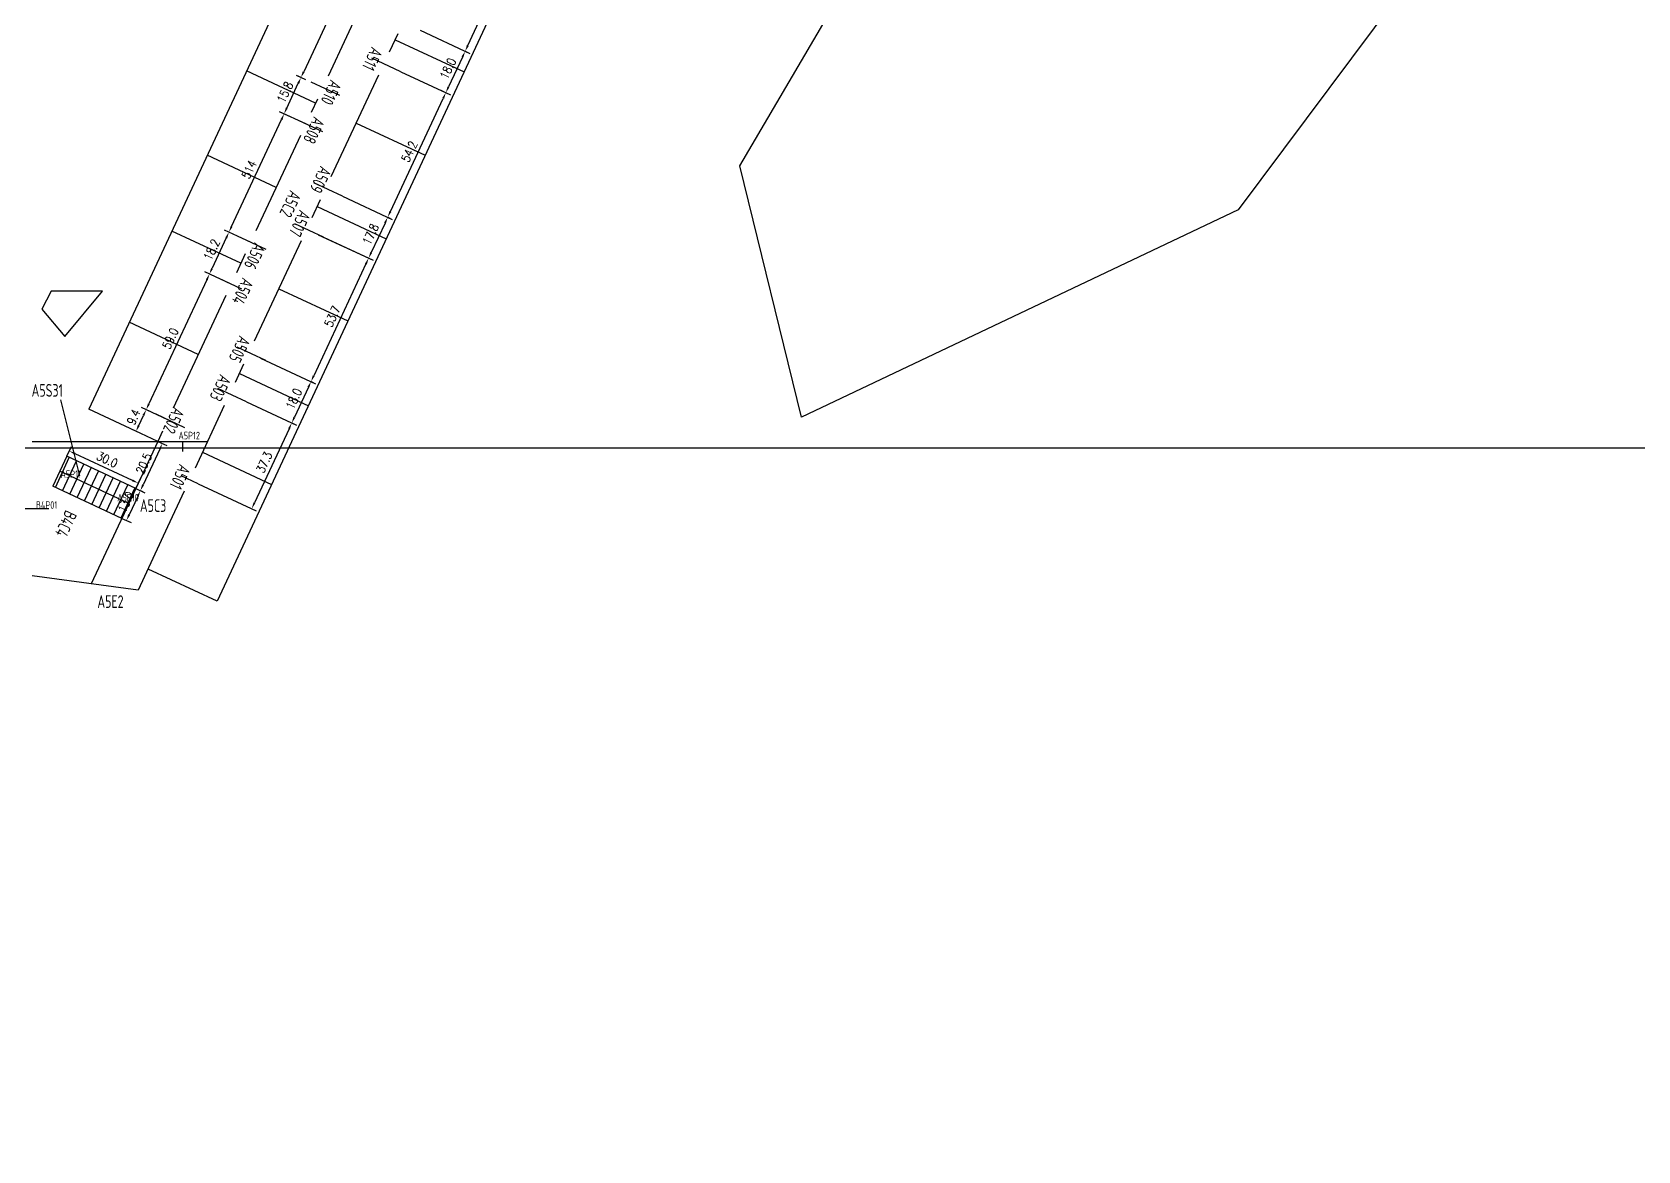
# Model space of a CAD drawing. Header units: millimetres. Extents: x -1254 to 4822, y -4397 to 16.
# Drawn here: x 2853 to 3485, y -1401 to -960 of the extents above; entities that cross this region are included whole.
import ezdxf

# ---------------------------------------------------------------- set-up
doc = ezdxf.new("R2010")
doc.units = ezdxf.units.MM
doc.header["$LTSCALE"] = 10
doc.linetypes.add('CENTER', pattern=[2, 1.25, -0.25, 0.25, -0.25])
for name, color, linetype in [('1轮廓实线层', 7, 'Continuous'), ('2细线层', 6, 'Continuous'), ('3中心线层', 1, 'CENTER'), ('5剖面线层', 2, 'Continuous'), ('6文字层', 5, 'Continuous'), ('7标注层', 6, 'Continuous')]:
    doc.layers.add(name, color=color, linetype=linetype)
doc.layers.add('AM_5', color=3, linetype='Continuous', lineweight=25)
doc.styles.add('PC_TEXTSTYLE', font='gbenor.shx', dxfattribs={"width": 0.8, "bigfont": 'hzfs.shx'})
doc.styles.add('TH_GBDIM', font='romans.shx', dxfattribs={"width": 0.8, "bigfont": 'gbcbig.shx'})
doc.dimstyles.new('单位为厘米', dxfattribs={"dimtxt": 3.5, "dimasz": 2.5, "dimexe": 2, "dimexo": 0, "dimgap": 1.5, "dimtad": 1, "dimdec": 1, "dimzin": 0, "dimdsep": 46, "dimtxsty": 'TH_GBDIM', "dimcen": 2.5, "dimclrd": 1, "dimclre": 1, "dimclrt": 5, "dimadec": 0, "dimazin": 0, "dimtfac": 0.714286, "dimtdec": 1, "dimtmove": 0, "dimatfit": 3, "dimfxl": 1, "dimtzin": 0, "dimlwd": -1, "dimlwe": -1, "dimarcsym": 0})
doc.dimstyles.new('单位为厘米$0', dxfattribs={"dimtxt": 3.5, "dimasz": 2.5, "dimexe": 2, "dimexo": 0, "dimgap": 1.5, "dimtad": 1, "dimdec": 1, "dimzin": 0, "dimdsep": 46, "dimtxsty": 'TH_GBDIM', "dimcen": 2.5, "dimclrd": 1, "dimclre": 1, "dimclrt": 5, "dimadec": 0, "dimazin": 0, "dimtfac": 0.714286, "dimtdec": 1, "dimtmove": 0, "dimatfit": 3, "dimfxl": 1, "dimtzin": 0, "dimlwd": -1, "dimlwe": -1, "dimarcsym": 0})

# ---------------------------------------------------------------- blocks, each defined once
blk = doc.blocks.new('*D440')
at = {"layer": '1轮廓实线层', "color": 1, "transparency": 16777216}
for p, q in [((3046.93, -916.83), (3045.12, -915.99)), ((3024.32, -965.32), (3045.87, -919.1)), ((3005.49, -959.3), (3025.08, -968.43))]:
    blk.add_line(p, q, dxfattribs=at)
for points in [[(3045.49, -918.92), (3046.25, -919.28), (3046.93, -916.83)], [(3023.94, -965.15), (3024.7, -965.5), (3023.26, -967.59)]]:
    blk.add_solid(points, dxfattribs=at)
at = {"layer": 'Defpoints', "color": 0, "transparency": 16777216}
for p in [(3046.93, -916.83), (3046.93, -916.83), (3005.49, -959.3)]:
    blk.add_point(p, dxfattribs=at)
at = {"layer": '1轮廓实线层', "color": 5, "transparency": 16777216, "insert": (3032.15, -940.84), "char_height": 3.5, "attachment_point": 5, "rotation": 65, "style": 'TH_GBDIM'}
blk.add_mtext('56.0', dxfattribs=at)
blk = doc.blocks.new('*D441')
at = {"layer": '1轮廓实线层', "color": 1, "transparency": 16777216}
for p, q in [((3023.26, -967.59), (3025.08, -968.43)), ((3022.21, -969.85), (3016.71, -981.64)), ((2997.89, -975.62), (3017.47, -984.75))]:
    blk.add_line(p, q, dxfattribs=at)
for points in [[(3021.83, -969.68), (3022.58, -970.03), (3023.26, -967.59)], [(3016.33, -981.46), (3017.09, -981.81), (3015.66, -983.9)]]:
    blk.add_solid(points, dxfattribs=at)
at = {"layer": 'Defpoints', "color": 0, "transparency": 16777216}
for p in [(3023.26, -967.59), (2997.89, -975.62), (3015.66, -983.9)]:
    blk.add_point(p, dxfattribs=at)
at = {"layer": '1轮廓实线层', "color": 5, "transparency": 16777216, "insert": (3016.51, -974.37), "char_height": 3.5, "attachment_point": 5, "rotation": 65, "style": 'TH_GBDIM'}
blk.add_mtext('18.0', dxfattribs=at)
blk = doc.blocks.new('*D442')
at = {"layer": '1轮廓实线层', "color": 1, "transparency": 16777216}
for p, q in [((2981.4, -928.98), (2959.63, -975.65)), ((2982.38, -926.68), (2984.27, -927.56)), ((2960.46, -978.8), (2956.76, -977.07))]:
    blk.add_line(p, q, dxfattribs=at)
for points in [[(2981.02, -928.8), (2981.77, -929.15), (2982.45, -926.71)], [(2959.25, -975.48), (2960.01, -975.83), (2958.57, -977.92)]]:
    blk.add_solid(points, dxfattribs=at)
at = {"layer": 'Defpoints', "color": 0, "transparency": 16777216}
for p in [(2982.38, -926.68), (2958.57, -977.92), (2960.46, -978.8)]:
    blk.add_point(p, dxfattribs=at)
at = {"layer": '1轮廓实线层', "color": 5, "transparency": 16777216, "insert": (2967.57, -950.94), "char_height": 3.5, "attachment_point": 5, "rotation": 65, "style": 'TH_GBDIM'}
blk.add_mtext('56.5', dxfattribs=at)
blk = doc.blocks.new('*D443')
at = {"layer": '1轮廓实线层', "color": 1, "transparency": 16777216}
for p, q in [((2952.95, -989.97), (2957.52, -980.18)), ((2958.61, -977.93), (2956.76, -977.07)), ((2953.79, -993.12), (2950.08, -991.39))]:
    blk.add_line(p, q, dxfattribs=at)
for points in [[(2957.14, -980.01), (2957.9, -980.36), (2958.57, -977.92)], [(2952.58, -989.79), (2953.33, -990.15), (2951.9, -992.24)]]:
    blk.add_solid(points, dxfattribs=at)
at = {"layer": 'Defpoints', "color": 0, "transparency": 16777216}
for p in [(2958.57, -977.92), (2958.61, -977.93), (2953.79, -993.12)]:
    blk.add_point(p, dxfattribs=at)
at = {"layer": '1轮廓实线层', "color": 5, "transparency": 16777216, "insert": (2952.29, -983.7), "char_height": 3.5, "attachment_point": 5, "rotation": 65, "style": 'TH_GBDIM'}
blk.add_mtext('15.8', dxfattribs=at)
blk = doc.blocks.new('*D444')
at = {"layer": '1轮廓实线层', "color": 1, "transparency": 16777216}
for p, q in [((2993.81, -1030.76), (3014.6, -986.17)), ((3015.66, -983.9), (3013.84, -983.06)), ((2974.98, -1024.74), (2994.56, -1033.87))]:
    blk.add_line(p, q, dxfattribs=at)
for points in [[(3014.22, -985.99), (3014.98, -986.34), (3015.66, -983.9)], [(2993.43, -1030.58), (2994.18, -1030.93), (2992.75, -1033.02)]]:
    blk.add_solid(points, dxfattribs=at)
at = {"layer": 'Defpoints', "color": 0, "transparency": 16777216}
for p in [(3015.66, -983.9), (3015.66, -983.9), (2974.98, -1024.74)]:
    blk.add_point(p, dxfattribs=at)
at = {"layer": '1轮廓实线层', "color": 5, "transparency": 16777216, "insert": (3001.26, -1007.09), "char_height": 3.5, "attachment_point": 5, "rotation": 65, "style": 'TH_GBDIM'}
blk.add_mtext('54.2', dxfattribs=at)
blk = doc.blocks.new('*D445')
at = {"layer": '1轮廓实线层', "color": 1, "transparency": 16777216}
for p, q in [((2991.69, -1035.29), (2986.28, -1046.89)), ((2992.75, -1033.02), (2994.56, -1033.87)), ((2967.46, -1040.87), (2987.04, -1050))]:
    blk.add_line(p, q, dxfattribs=at)
for points in [[(2991.32, -1035.11), (2992.07, -1035.46), (2992.75, -1033.02)], [(2985.91, -1046.71), (2986.66, -1047.07), (2985.23, -1049.16)]]:
    blk.add_solid(points, dxfattribs=at)
at = {"layer": 'Defpoints', "color": 0, "transparency": 16777216}
for p in [(2992.75, -1033.02), (2967.46, -1040.87), (2985.23, -1049.16)]:
    blk.add_point(p, dxfattribs=at)
at = {"layer": '1轮廓实线层', "color": 5, "transparency": 16777216, "insert": (2986.04, -1039.72), "char_height": 3.5, "attachment_point": 5, "rotation": 65, "style": 'TH_GBDIM'}
blk.add_mtext('17.8', dxfattribs=at)
blk = doc.blocks.new('*D446')
at = {"layer": '1轮廓实线层', "color": 1, "transparency": 16777216}
for p, q in [((2965.38, -1039.9), (2987.04, -1050)), ((2984.17, -1051.42), (2963.59, -1095.56)), ((2942.68, -1088.57), (2964.34, -1098.67))]:
    blk.add_line(p, q, dxfattribs=at)
for points in [[(2983.79, -1051.24), (2984.55, -1051.6), (2985.23, -1049.16)], [(2963.21, -1095.38), (2963.97, -1095.73), (2962.53, -1097.82)]]:
    blk.add_solid(points, dxfattribs=at)
at = {"layer": 'Defpoints', "color": 0, "transparency": 16777216}
for p in [(2965.38, -1039.9), (2942.68, -1088.57), (2962.53, -1097.82)]:
    blk.add_point(p, dxfattribs=at)
at = {"layer": '1轮廓实线层', "color": 5, "transparency": 16777216, "insert": (2970.93, -1072.12), "char_height": 3.5, "attachment_point": 5, "rotation": 65, "style": 'TH_GBDIM'}
blk.add_mtext('53.7', dxfattribs=at)
blk = doc.blocks.new('*D447')
at = {"layer": '1轮廓实线层', "color": 1, "transparency": 16777216}
for p, q in [((2961.48, -1100.09), (2955.98, -1111.87)), ((2962.53, -1097.82), (2964.34, -1098.67)), ((2937.16, -1105.85), (2956.74, -1114.98))]:
    blk.add_line(p, q, dxfattribs=at)
for points in [[(2961.1, -1099.91), (2961.85, -1100.27), (2962.53, -1097.82)], [(2955.6, -1111.7), (2956.36, -1112.05), (2954.93, -1114.14)]]:
    blk.add_solid(points, dxfattribs=at)
at = {"layer": 'Defpoints', "color": 0, "transparency": 16777216}
for p in [(2962.53, -1097.82), (2937.16, -1105.85), (2954.93, -1114.14)]:
    blk.add_point(p, dxfattribs=at)
at = {"layer": '1轮廓实线层', "color": 5, "transparency": 16777216, "insert": (2955.78, -1104.61), "char_height": 3.5, "attachment_point": 5, "rotation": 65, "style": 'TH_GBDIM'}
blk.add_mtext('18.0', dxfattribs=at)
blk = doc.blocks.new('*D448')
at = {"layer": '1轮廓实线层', "color": 1, "transparency": 16777216}
for p, q in [((2894.63, -1115.15), (2896.49, -1111.16)), ((2899.4, -1109.76), (2895.73, -1108.05)), ((2895.42, -1118.28), (2891.76, -1116.57))]:
    blk.add_line(p, q, dxfattribs=at)
for points in [[(2896.11, -1110.99), (2896.87, -1111.34), (2897.54, -1108.9)], [(2894.25, -1114.97), (2895.01, -1115.33), (2893.57, -1117.42)]]:
    blk.add_solid(points, dxfattribs=at)
at = {"layer": 'Defpoints', "color": 0, "transparency": 16777216}
for p in [(2897.54, -1108.9), (2899.4, -1109.76), (2895.42, -1118.28)]:
    blk.add_point(p, dxfattribs=at)
at = {"layer": '1轮廓实线层', "color": 5, "transparency": 16777216, "insert": (2892.61, -1111.78), "char_height": 3.5, "attachment_point": 5, "rotation": 65, "style": 'TH_GBDIM'}
blk.add_mtext('9.4', dxfattribs=at)
blk = doc.blocks.new('*D449')
at = {"layer": '1轮廓实线层', "color": 1, "transparency": 16777216}
for p, q in [((2953.87, -1116.4), (2940.22, -1145.68)), ((2954.93, -1114.14), (2956.74, -1114.98)), ((2918.05, -1138.1), (2940.97, -1148.79))]:
    blk.add_line(p, q, dxfattribs=at)
for points in [[(2953.49, -1116.23), (2954.25, -1116.58), (2954.93, -1114.14)], [(2939.84, -1145.5), (2940.6, -1145.85), (2939.16, -1147.94)]]:
    blk.add_solid(points, dxfattribs=at)
at = {"layer": 'Defpoints', "color": 0, "transparency": 16777216}
for p in [(2954.93, -1114.14), (2918.05, -1138.1), (2939.16, -1147.94)]:
    blk.add_point(p, dxfattribs=at)
at = {"layer": '1轮廓实线层', "color": 5, "transparency": 16777216, "insert": (2944.1, -1129.67), "char_height": 3.5, "attachment_point": 5, "rotation": 65, "style": 'TH_GBDIM'}
blk.add_mtext('37.3', dxfattribs=at)
blk = doc.blocks.new('*D450')
at = {"layer": '1轮廓实线层', "color": 1, "transparency": 16777216}
for p, q in [((2902.88, -1124.51), (2896.33, -1138.56)), ((2902.12, -1121.4), (2905.75, -1123.09)), ((2893.45, -1139.98), (2897.08, -1141.67))]:
    blk.add_line(p, q, dxfattribs=at)
for points in [[(2902.5, -1124.34), (2903.25, -1124.69), (2903.93, -1122.25)], [(2895.95, -1138.38), (2896.7, -1138.74), (2895.27, -1140.83)]]:
    blk.add_solid(points, dxfattribs=at)
at = {"layer": 'Defpoints', "color": 0, "transparency": 16777216}
for p in [(2902.12, -1121.4), (2893.45, -1139.98), (2895.27, -1140.83)]:
    blk.add_point(p, dxfattribs=at)
at = {"layer": '1轮廓实线层', "color": 5, "transparency": 16777216, "insert": (2896.66, -1130.16), "char_height": 3.5, "attachment_point": 5, "rotation": 65, "style": 'TH_GBDIM'}
blk.add_mtext('20.5', dxfattribs=at)
blk = doc.blocks.new('*D451')
at = {"layer": '1轮廓实线层', "color": 1, "transparency": 16777216}
for p, q in [((2894.21, -1143.09), (2890.83, -1150.34)), ((2895.27, -1140.83), (2897.08, -1141.67)), ((2887.96, -1151.76), (2891.59, -1153.45))]:
    blk.add_line(p, q, dxfattribs=at)
for points in [[(2893.84, -1142.92), (2894.59, -1143.27), (2895.27, -1140.83)], [(2890.45, -1150.17), (2891.21, -1150.52), (2889.78, -1152.61)]]:
    blk.add_solid(points, dxfattribs=at)
at = {"layer": 'Defpoints', "color": 0, "transparency": 16777216}
for p in [(2895.27, -1140.83), (2887.96, -1151.76), (2889.78, -1152.61)]:
    blk.add_point(p, dxfattribs=at)
at = {"layer": '1轮廓实线层', "color": 5, "transparency": 16777216, "insert": (2889.58, -1145.34), "char_height": 3.5, "attachment_point": 5, "rotation": 65, "style": 'TH_GBDIM'}
blk.add_mtext('13.0', dxfattribs=at)
blk = doc.blocks.new('*D452')
at = {"layer": '1轮廓实线层', "color": 1, "transparency": 16777216}
for p, q in [((2866.26, -1127.3), (2868.09, -1123.39)), ((2892.17, -1136.82), (2869.51, -1126.26)), ((2893.45, -1139.98), (2895.28, -1136.07))]:
    blk.add_line(p, q, dxfattribs=at)
for points in [[(2869.68, -1125.88), (2869.33, -1126.64), (2867.24, -1125.2)], [(2892.34, -1136.45), (2891.99, -1137.2), (2894.43, -1137.88)]]:
    blk.add_solid(points, dxfattribs=at)
at = {"layer": 'Defpoints', "color": 0, "transparency": 16777216}
for p in [(2867.24, -1125.2), (2866.26, -1127.3), (2893.45, -1139.98)]:
    blk.add_point(p, dxfattribs=at)
at = {"layer": '1轮廓实线层', "color": 5, "transparency": 16777216, "insert": (2882.21, -1128.6), "char_height": 3.5, "attachment_point": 5, "rotation": 335, "style": 'TH_GBDIM'}
blk.add_mtext('30.0', dxfattribs=at)
blk = doc.blocks.new('*D353')
at = {"layer": '1轮廓实线层', "color": 1, "transparency": 16777216}
for p, q in [((2929.12, -1041.18), (2923.53, -1053.16)), ((2938.72, -1042.9), (2928.37, -1038.07)), ((2931.02, -1059.41), (2920.67, -1054.58))]:
    blk.add_line(p, q, dxfattribs=at)
for points in [[(2928.74, -1041), (2929.5, -1041.36), (2930.18, -1038.91)], [(2923.16, -1052.98), (2923.91, -1053.34), (2922.48, -1055.43)]]:
    blk.add_solid(points, dxfattribs=at)
at = {"layer": 'Defpoints', "color": 0, "transparency": 16777216}
for p in [(2938.72, -1042.9), (2922.48, -1055.43), (2931.02, -1059.41)]:
    blk.add_point(p, dxfattribs=at)
at = {"layer": '1轮廓实线层', "color": 5, "transparency": 16777216, "insert": (2923.38, -1045.8), "char_height": 3.5, "attachment_point": 5, "rotation": 65, "style": 'TH_GBDIM'}
blk.add_mtext('18.2', dxfattribs=at)
blk = doc.blocks.new('*D354')
at = {"layer": '1轮廓实线层', "color": 1, "transparency": 16777216}
for p, q in [((2931.02, -1059.41), (2920.68, -1054.59)), ((2921.44, -1057.7), (2898.62, -1106.64)), ((2906.09, -1112.88), (2895.75, -1108.06))]:
    blk.add_line(p, q, dxfattribs=at)
for points in [[(2921.06, -1057.53), (2921.82, -1057.88), (2922.5, -1055.44)], [(2898.24, -1106.46), (2899, -1106.82), (2897.56, -1108.91)]]:
    blk.add_solid(points, dxfattribs=at)
at = {"layer": 'Defpoints', "color": 0, "transparency": 16777216}
for p in [(2931.02, -1059.41), (2897.56, -1108.91), (2906.09, -1112.88)]:
    blk.add_point(p, dxfattribs=at)
at = {"layer": '1轮廓实线层', "color": 5, "transparency": 16777216, "insert": (2907.08, -1080.8), "char_height": 3.5, "attachment_point": 5, "rotation": 65, "style": 'TH_GBDIM'}
blk.add_mtext('59.0', dxfattribs=at)
blk = doc.blocks.new('*D355')
at = {"layer": '1轮廓实线层', "color": 1, "transparency": 16777216}
for p, q in [((2960.48, -996.24), (2950.12, -991.41)), ((2931.23, -1036.65), (2950.88, -994.52)), ((2938.72, -1042.9), (2928.37, -1038.07))]:
    blk.add_line(p, q, dxfattribs=at)
for points in [[(2950.5, -994.34), (2951.26, -994.7), (2951.94, -992.25)], [(2930.86, -1036.47), (2931.61, -1036.82), (2930.18, -1038.91)]]:
    blk.add_solid(points, dxfattribs=at)
at = {"layer": 'Defpoints', "color": 0, "transparency": 16777216}
for p in [(2951.94, -992.25), (2960.48, -996.24), (2938.72, -1042.9)]:
    blk.add_point(p, dxfattribs=at)
at = {"layer": '1轮廓实线层', "color": 5, "transparency": 16777216, "insert": (2938.11, -1014.21), "char_height": 3.5, "attachment_point": 5, "rotation": 65, "style": 'TH_GBDIM'}
blk.add_mtext('{514}{}{}', dxfattribs=at)
blk = doc.blocks.new('*D359')
at = {"layer": '2细线层', "color": 1, "transparency": 16777216}
blk.add_line((2803.26, -930.86), (2903.35, -680.06), dxfattribs=at)
blk.add_solid([(2902.96, -679.9), (2903.74, -680.21), (2904.28, -677.74)], dxfattribs=at)
at = {"layer": 'Defpoints', "color": 0, "transparency": 16777216}
for p in [(2904.28, -677.74), (2615.54, -1401.21)]:
    blk.add_point(p, dxfattribs=at)
at = {"layer": '2细线层', "color": 5, "transparency": 16777216, "insert": (2803.37, -921.82), "char_height": 3.5, "attachment_point": 5, "rotation": 68.24311, "style": 'TH_GBDIM'}
blk.add_mtext('R779.0', dxfattribs=at)
blk = doc.blocks.new('*D625')
at = {"layer": 'AM_5', "color": 1, "transparency": 16777216}
for p, q in [((3902.54, 0), (3924.51, 0)), ((3922.51, -1121.4), (3922.51, -2.5)), ((2266.87, -1123.9), (3924.51, -1123.9))]:
    blk.add_line(p, q, dxfattribs=at)
for points in [[(3922.09, -2.5), (3922.92, -2.5), (3922.51, 0)], [(3922.09, -1121.4), (3922.92, -1121.4), (3922.51, -1123.9)]]:
    blk.add_solid(points, dxfattribs=at)
at = {"layer": 'Defpoints', "color": 0, "transparency": 16777216}
for p in [(3902.54, 0), (3922.51, 0), (2266.87, -1123.9)]:
    blk.add_point(p, dxfattribs=at)
at = {"layer": 'AM_5', "color": 5, "transparency": 16777216, "insert": (3919.26, -561.95), "char_height": 3.5, "attachment_point": 5, "rotation": 90, "style": 'TH_GBDIM'}
blk.add_mtext('1123.9', dxfattribs=at)

msp = doc.modelspace()

# ---------------------------------------------------------------- hatches: boundary and pattern name
at = {"layer": '5剖面线层'}
h = msp.add_hatch(dxfattribs=at)
h.set_pattern_fill('ANSI31', color=256, angle=20, style=0)
h.set_pattern_definition([(65, (3496.7652, -754.4), (-2.877527, 1.341813), [])])
h.paths.add_polyline_path([(2887.959, -1151.761), (2893.453, -1139.979), (2866.264, -1127.301), (2860.77, -1139.083)])

# ---------------------------------------------------------------- linework, layer by layer
for p, q in [((3131.491, -1012.778), (3268.852, -778.264)), ((3454.897, -859.91), (3327.969, -1030.15)), ((3155.833, -1111.796), (3131.491, -1012.778)), ((3327.969, -1030.15), (3155.833, -1111.796)), ((2860.125, -1062.156), (2856.473, -1069.287)), ((2880.376, -1062.156), (2860.125, -1062.156)), ((2865.437, -1080.067), (2880.376, -1062.156)), ((2856.473, -1069.287), (2865.437, -1080.067))]:
    msp.add_line(p, q)
at = {"layer": '1轮廓实线层'}
for p, q in [((3028.591, -779.188), (2874.927, -1108.721)), ((3114.295, -779.652), (2925.548, -1184.422)), ((2988.922, -935.244), (2969.27, -977.388)), ((2996.687, -960.712), (2993.306, -967.962)), ((2995.694, -963.007), (3022.883, -975.686)), ((2964.33, -987.984), (2937.14, -975.305)), ((2989.08, -977.025), (2970.4, -1017.084)), ((2965.044, -986.451), (2962.593, -991.707)), ((2980.353, -995.906), (3007.542, -1008.585)), ((2958.367, -1000.77), (2940.836, -1038.366)), ((2948.816, -1021.253), (2921.627, -1008.574)), ((2966.174, -1026.147), (2962.877, -1033.217)), ((2965.012, -1028.805), (2992.201, -1041.484)), ((2934.872, -1051.154), (2907.683, -1038.476)), ((2958.651, -1042.28), (2940.183, -1081.885)), ((2936.609, -1047.43), (2933.136, -1054.879)), ((2949.891, -1061.232), (2977.08, -1073.91)), ((2928.909, -1063.942), (2908.202, -1108.349)), ((2918.104, -1087.115), (2890.915, -1074.436)), ((2935.956, -1090.948), (2932.575, -1098.199)), ((2934.3, -1094.667), (2961.489, -1107.346)), ((2928.349, -1107.262), (2916.812, -1132.004)), ((2895.423, -1118.279), (2874.927, -1108.721)), ((2902.116, -1121.4), (2895.423, -1118.279)), ((2903.976, -1117.412), (2902.116, -1121.4)), ((2852.565, -1121.4), (2902.116, -1121.4)), ((2902.116, -1121.4), (2875.91, -1177.599)), ((2919.82, -1125.719), (2947.009, -1138.398)), ((2866.264, -1127.301), (2860.77, -1139.083)), ((2893.453, -1139.979), (2866.264, -1127.301)), ((2887.959, -1151.761), (2860.77, -1139.083)), ((2893.453, -1139.979), (2887.959, -1151.761)), ((2912.586, -1141.067), (2906.018, -1155.15)), ((2906.018, -1155.15), (2894.371, -1180.129)), ((2894.371, -1180.129), (2852.565, -1174.4)), ((2925.548, -1184.422), (2898.358, -1171.744))]:
    msp.add_line(p, q, dxfattribs=at)
at = {"layer": '2细线层'}
for p, q in [((2902.116, -1121.4), (2921.757, -1121.4)), ((2911.937, -1121.4), (2911.822, -1125.397)), ((2890.706, -1145.87), (2863.517, -1133.192))]:
    msp.add_line(p, q, dxfattribs=at)
at = {"layer": '3中心线层'}
for p, q in [((2997.886, -975.615), (2984.499, -969.373)), ((2973.851, -985.04), (2960.464, -978.798)), ((2967.174, -999.36), (2953.786, -993.118)), ((2974.98, -1024.737), (2961.593, -1018.495)), ((2967.458, -1040.869), (2954.071, -1034.627)), ((2944.82, -1045.741), (2933.004, -1040.232)), ((2935.308, -1061.409), (2925.999, -1057.069)), ((2944.763, -1089.538), (2931.376, -1083.296)), ((2937.156, -1105.852), (2923.769, -1099.609)), ((2912.783, -1116.002), (2899.396, -1109.759)), ((2918.046, -1138.096), (2911.352, -1134.975)), ((2846.634, -1147.9), (2861.537, -1147.826))]:
    msp.add_line(p, q, dxfattribs=at)
at = {"layer": '7标注层'}
msp.add_line((2863.734, -1104.975), (2871.251, -1135.043), dxfattribs=at)

# ---------------------------------------------------------------- texts
at = {"layer": '6文字层', "char_height": 5, "attachment_point": 1, "rotation": 245, "style": 'PC_TEXTSTYLE'}
for s, insert in [('A511', (2990.92, -967.634)), ('A510', (2974.785, -980.609)), ('A508', (2968.163, -995.113)), ('A509', (2970.741, -1014.61)), ('A5C2', (2958.856, -1024.213)), ('A507', (2962.532, -1031.912)), ('A506', (2944.82, -1044.786)), ('A504', (2940.103, -1058.684)), ('A505', (2938.833, -1081.498)), ('A503', (2931.241, -1096.792)), ('A502', (2912.853, -1109.615)), ('A501', (2915.255, -1132.171)), ('B4C4', (2870.396, -1150.315))]:
    msp.add_mtext_dynamic_manual_height_columns(s, width=17.95718, gutter_width=25, heights=[0], dxfattribs=dict(at, insert=insert))
at = {"layer": '6文字层', "attachment_point": 1, "style": 'PC_TEXTSTYLE'}
for s, insert, char_height in [('A5S31', (2852.39, -1098.791), 5), ('A5P12', (2910.27, -1117.62), 3), ('A5P11', (2863.806, -1132.858), 3), ('B4P01', (2854.085, -1145.013), 3), ('A5P10', (2886.142, -1142.099), 3), ('A5C3', (2895.076, -1144.231), 5), ('A5E2', (2878.315, -1182.09), 5)]:
    msp.add_mtext_dynamic_manual_height_columns(s, width=13.35893, gutter_width=25, heights=[0], dxfattribs=dict(at, insert=insert, char_height=char_height))

# ---------------------------------------------------------------- dimensions: what is measured, and where the dimension line sits
at = {"layer": '1轮廓实线层'}
for base, p1, p2, angle, picture, middle in [((3046.929, -916.834), (3005.493, -959.302), (3046.929, -916.834), 245, '*D440', (3032.15, -940.837)), ((2958.575, -977.917), (2982.376, -926.675), (2960.464, -978.798), 245, '*D442', (2967.568, -950.94)), ((3015.655, -983.901), (3023.262, -967.587), (2997.886, -975.615), 245, '*D441', (3016.513, -974.371)), ((2958.575, -977.917), (2953.786, -993.118), (2958.613, -977.935), 245, '*D443', (2952.291, -983.703)), ((3015.655, -983.901), (2974.98, -1024.737), (3015.655, -983.901), 245, '*D444', (3001.257, -1007.088)), ((2985.227, -1049.155), (2992.749, -1033.023), (2967.458, -1040.869), 245, '*D445', (2986.043, -1039.716)), ((2962.532, -1097.824), (2965.377, -1039.899), (2942.682, -1088.568), 245, '*D446', (2970.934, -1072.116)), ((2954.925, -1114.137), (2962.532, -1097.824), (2937.156, -1105.852), 245, '*D447', (2955.783, -1104.607)), ((2939.161, -1147.943), (2954.925, -1114.137), (2918.046, -1138.096), 245, '*D449', (2944.098, -1129.667)), ((2867.242, -1125.202), (2893.453, -1139.979), (2866.264, -1127.301), 335, '*D452', (2882.211, -1128.595)), ((2895.27, -1140.827), (2902.116, -1121.4), (2893.453, -1139.979), 245, '*D450', (2896.656, -1130.164)), ((2889.776, -1152.609), (2895.27, -1140.827), (2887.959, -1151.761), 245, '*D451', (2889.577, -1145.344))]:
    dim = msp.add_linear_dim(base=base, p1=p1, p2=p2, angle=angle, dimstyle='单位为厘米', dxfattribs=at)
    dim.commit()
    dim.dimension.update_dxf_attribs({"geometry": picture, "text_midpoint": middle})
dim = msp.add_aligned_dim(p1=(2938.723, -1042.898), p2=(2960.48, -996.239), distance=9.428, text='{514}{}{}', dimstyle='单位为厘米', override={"dimgap": 1.5, "dimtad": 1, "dimjust": 0, "dimdec": 1, "dimlfac": 10, "dimse1": 0, "dimse2": 0, "dimsd1": 0, "dimsd2": 0}, dxfattribs=at)
dim.commit()
dim.dimension.update_dxf_attribs({"geometry": '*D355', "text_midpoint": (2938.111, -1014.211)})
for p1, p2, distance, picture, middle in [((2938.723, -1042.898), (2931.022, -1059.411), -9.428, '*D353', (2923.383, -1045.797)), ((2931.022, -1059.411), (2906.089, -1112.881), -9.407, '*D354', (2907.085, -1080.797))]:
    dim = msp.add_aligned_dim(p1=p1, p2=p2, distance=distance, dimstyle='单位为厘米', dxfattribs=at)
    dim.commit()
    dim.dimension.update_dxf_attribs({"geometry": picture, "text_midpoint": middle})
dim = msp.add_linear_dim(base=(2897.545, -1108.896), p1=(2895.423, -1118.279), p2=(2899.396, -1109.759), angle=245, dimstyle='单位为厘米', dxfattribs=at)
dim.commit()
dim.dimension.update_dxf_attribs({"geometry": '*D448', "text_midpoint": (2895.558, -1113.156), "dimtype": 160})
at = {"layer": '2细线层'}
dim = msp.add_radius_dim(center=(2615.54, -1401.211), mpoint=(2904.279, -677.735), dimstyle='单位为厘米', dxfattribs=at)
dim.commit()
dim.dimension.update_dxf_attribs({"geometry": '*D359', "text_midpoint": (2806.384, -923.024), "dimtype": 164})
at = {"layer": 'AM_5'}
dim = msp.add_linear_dim(base=(3922.507, 0), p1=(2266.865, -1123.9), p2=(3902.542, 0), angle=90, dimstyle='单位为厘米$0', override={"dimpost": ''}, dxfattribs=at)
dim.commit()
dim.dimension.update_dxf_attribs({"geometry": '*D625', "text_midpoint": (3919.257, -561.95)})

doc.saveas('drawing.dxf')
